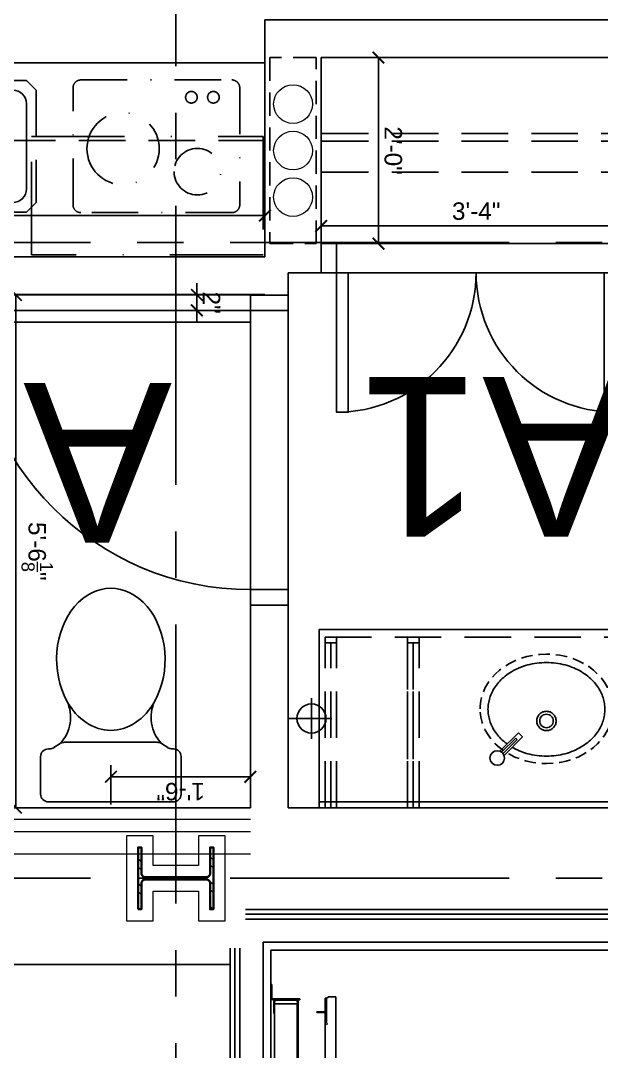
# Model space of a CAD drawing. Header units: inches. Extents: x 12000 to 16048, y 0 to 3185.
# Drawn here: x 13875 to 13949.9, y 1426.9 to 1559.9 of the extents above; entities that cross this region are included whole.
import ezdxf

# ---------------------------------------------------------------- set-up
doc = ezdxf.new("R2010")
doc.units = ezdxf.units.IN
doc.header["$LTSCALE"] = 48
doc.header["$MEASUREMENT"] = 0
for name, pattern in [('CENTER2', [1.125, 0.75, -0.125, 0.125, -0.125]), ('DASHDOT2', [0.5, 0.25, -0.125, 0, -0.125]), ('HIDDEN', [0.375, 0.25, -0.125]), ('HIDDEN2', [0.1875, 0.125, -0.0625])]:
    doc.linetypes.add(name, pattern=pattern)
for name, color, linetype in [('_0_Objects', 8, 'Continuous'), ('A-Door', 8, 'Continuous'), ('A-Door-Head', 8, 'Continuous'), ('A-Eqpm-NIC', 8, 'DASHDOT2'), ('A-Flor-Case', 8, 'Continuous'), ('A-Flor-Case-Hidden', 8, 'HIDDEN2'), ('A-Flor-Evtr', 8, 'Continuous'), ('A-Flor-Outline', 8, 'Continuous'), ('A-Flor-Ovhd', 8, 'HIDDEN2'), ('A-Flor-Pfix', 8, 'Continuous'), ('A-Flor-Soffit', 8, 'HIDDEN2'), ('A-Flor-Wall Mtd Fixture', 8, 'Continuous'), ('A-Grid(3-32)', 8, 'CENTER2'), ('A-HVAC', 8, 'HIDDEN2'), ('A-Wall-Full', 8, 'Continuous'), ('A-Wall-Hatch Interior', 8, 'Continuous')]:
    doc.layers.add(name, color=color, linetype=linetype)
for name, color, linetype, lineweight in [('A-Detl-Hatch', 8, 'Continuous', 18), ('S-Detl-Hatch', 8, 'Continuous', 18), ('S-Detl-Wide', 8, 'Continuous', 35)]:
    doc.layers.add(name, color=color, linetype=linetype, lineweight=lineweight)
doc.layers.add('G-Anno-Nplt', color=8, linetype='Continuous', lineweight=18, plot=False)
doc.layers.add('G-Anno-View', color=8, linetype='Continuous', lineweight=18, plot=False)
doc.styles.add('G1DIM', font='arial.ttf')
doc.dimstyles.new('Aec-Arch-I-96', dxfattribs={"dimscale": 96, "dimtxt": 0.09375, "dimasz": 0.0625, "dimexe": 0.0625, "dimexo": 0.0625, "dimgap": 0.03125, "dimtad": 1, "dimdec": 3, "dimzin": 3, "dimdsep": 46, "dimlunit": 4, "dimtxsty": 'G1DIM', "dimblk": 'ARCHTICK', "dimcen": 0.09375, "dimclrd": 256, "dimclre": 256, "dimclrt": 256, "dimazin": 2, "dimtfac": 0.75, "dimtdec": 3, "dimtix": 1, "dimtmove": 2, "dimatfit": 2, "dimldrblk": 'OPEN90', "dimfxl": 0.0625, "dimtolj": 1, "dimtzin": 0, "dimarcsym": 0})

# ---------------------------------------------------------------- blocks, each defined once
blk = doc.blocks.new('Otis Elev. Gen 2')
at = {"layer": 'A-Flor-Evtr'}
for p, q in [((-95.97, -74.6), (-95.97, -75.55)), ((-95.97, -74.6), (-5.26, -74.6)), ((-95.97, -75.55), (-95.74, -75.78)), ((-95.78, -75.96), (-95.78, -75.74)), ((-92.61, -75.78), (-92.49, -75.67)), ((-92.49, -75.67), (-92.37, -75.78)), ((-73.39, -75.96), (-95.78, -75.96)), ((-92.61, -75.78), (-95.74, -75.78)), ((-94.04, -77.03), (-94.04, -75.96)), ((-94.04, -77.03), (-93.93, -77.03)), ((-93.93, -77.03), (-93.93, -75.96)), ((-95.71, -82.68), (-95.71, -79.25)), ((-95.71, -79.25), (-95.59, -79.25)), ((-95.59, -79.25), (-95.59, -82.68)), ((-95.52, -79.74), (-95.59, -79.74)), ((-95.52, -79.74), (-95.52, -82.3)), ((-95.32, -79.55), (-95.32, -79.47)), ((-95.32, -79.47), (-73.39, -79.47)), ((-95.32, -79.55), (-95.08, -79.55)), ((-95.08, -79.47), (-95.08, -79.57)), ((-95.08, -79.57), (-95.08, -82.5)), ((-73.39, -79.57), (-95.08, -79.57)), ((-95.59, -79.81), (-95.52, -79.81)), ((-97.56, -82.87), (-97.56, -82.99)), ((-97.56, -82.87), (-95.91, -82.87)), ((-73.39, -82.5), (-95.32, -82.5)), ((-93.82, -82.58), (-95.32, -82.58)), ((-93.82, -82.58), (-93.82, -82.5))]:
    blk.add_line(p, q, dxfattribs=at)
for centre, radius, start, end in [((-95.32, -79.74), 0.276, 90, 180), ((-95.32, -79.74), 0.197, 90, 180), ((-95.32, -82.3), 0.276, 180, 270), ((-95.32, -82.3), 0.197, 180, 270), ((-95.91, -82.68), 0.315, 270, 0), ((-95.91, -82.68), 0.197, 270, 0)]:
    blk.add_arc(centre, radius, start, end, dxfattribs=at)
at = {"layer": 'A-Wall-Full'}
for p, q in [((-102, -82.99), (-102, 13.51)), ((-54, -82.99), (-102, -82.99))]:
    blk.add_line(p, q, dxfattribs=at)
blk = doc.blocks.new('Elev-otis gen2')
at = {"layer": 'A-Wall-Full'}
for points in [[(4, -107), (4, -4)], [(57.25, -109), (9, -109)]]:
    blk.add_lwpolyline(points, dxfattribs=at)
at = {"layer": 'A-Wall-Hatch Interior'}
for p, q in [((4.62, -107), (4.62, -4)), ((8.25, -6.25), (8.25, -104.75)), ((8.25, -104.75), (56.62, -104.75)), ((56.62, -108.38), (9, -108.38))]:
    blk.add_line(p, q, dxfattribs=at)
for points in [[(5.25, -107), (5.25, -4)], [(56, -104.75), (56, -107.75), (9, -107.75)]]:
    blk.add_lwpolyline(points, dxfattribs=at)
blk.add_blockref('Otis Elev. Gen 2', (111.25, -20.76))
blk = doc.blocks.new('2ND FLOOR CORE & SHELL')
at = {"rotation": 270}
blk.add_blockref('Elev-otis gen2', (9995.5, -8592.75), dxfattribs=at)
blk = doc.blocks.new('*U9')
at = {"layer": 'A-Detl-Hatch'}
h = blk.add_hatch(dxfattribs=at)
h.set_pattern_fill('ANSI32', color=256, scale=6, style=0)
h.set_pattern_definition([(45, (0, -4.865), (-1.591, 1.591), []), (45, (1.0607, -4.865), (-1.591, 1.591), [])])
edge = h.paths.add_edge_path()
edge.add_line((3.98, -9.73), (3.98, -9.295))
edge.add_line((3.98, -9.295), (0.645, -9.295))
edge.add_arc((0.645, -8.795), 0.5, 180, 270, ccw=False)
edge.add_line((0.145, -8.795), (0.145, -0.935))
edge.add_arc((0.645, -0.935), 0.5, 90, 180, ccw=False)
edge.add_line((0.645, -0.435), (3.98, -0.435))
edge.add_line((3.98, -0.435), (3.98, 0))
edge.add_line((3.98, 0), (-3.98, 0))
edge.add_line((-3.98, 0), (-3.98, -0.435))
edge.add_line((-3.98, -0.435), (-0.645, -0.435))
edge.add_arc((-0.645, -0.935), 0.5, 0, 90, ccw=False)
edge.add_line((-0.145, -0.935), (-0.145, -8.795))
edge.add_arc((-0.645, -8.795), 0.5, -90, 0, ccw=False)
edge.add_line((-0.645, -9.295), (-3.98, -9.295))
edge.add_line((-3.98, -9.295), (-3.98, -9.73))
edge.add_line((-3.98, -9.73), (3.98, -9.73))
at = {"linetype": 'ByBlock'}
blk.add_lwpolyline([(3.98, -9.73), (3.98, -9.295), (0.645, -9.295, -0.4142136), (0.145, -8.795), (0.145, -0.935, -0.4142136), (0.645, -0.435), (3.98, -0.435), (3.98, 0), (-3.98, 0), (-3.98, -0.435), (-0.645, -0.435, -0.4142136), (-0.145, -0.935), (-0.145, -8.795, -0.4142136), (-0.645, -9.295), (-3.98, -9.295), (-3.98, -9.73)], format="xyb", close=True, dxfattribs=at)
blk = doc.blocks.new('W10X33')
at = {"layer": 'S-Detl-Hatch'}
blk.add_lwpolyline([(13773.28, -7309.78), (13773.28, -7306.34), (13769.45, -7306.34), (13769.45, -7300.48), (13773.28, -7300.48), (13773.28, -7297.05), (13762.32, -7297.05), (13762.32, -7300.48), (13766.16, -7300.48), (13766.16, -7306.34), (13762.32, -7306.34), (13762.32, -7309.78)], close=True, dxfattribs=at)
at = {"layer": 'S-Detl-Wide'}
blk.add_blockref('*U9', (13767.8, -7298.55), dxfattribs=at)
blk = doc.blocks.new('2ND FLOOR - STRUCTURAL GRID')
at = {"layer": 'A-Grid(3-32)'}
for p, q in [((9879.5, -7426.01), (9879.5, -9409.77)), ((8104.5, -8510.75), (11912.5, -8510.75)), ((8104.5, -8592.75), (11912.5, -8592.75))]:
    blk.add_line(p, q, dxfattribs=at)
at = {"rotation": 270}
blk.add_blockref('W10X33', (17182.91, 5175.05), dxfattribs=at)
blk = doc.blocks.new('Plumbing Chase')
at = {"layer": 'A-Flor-Outline', "linetype": 'HIDDEN2', "ltscale": 0.5}
blk.add_lwpolyline([(0.625, 0), (6.625, 0), (6.625, 24), (0.625, 24)], close=True, dxfattribs=at)
at = {"layer": 'G-Anno-Nplt'}
for centre in [(3.625, 18), (3.625, 12), (3.625, 6)]:
    blk.add_circle(centre, 2.5, dxfattribs=at)
blk = doc.blocks.new('18in door')
blk.add_lwpolyline([(0, 0), (1.5, 0), (1.5, 18), (0, 18)], close=True)
blk.add_arc((0, 0), 18, 0, 90)
blk = doc.blocks.new('Single 12x6 HVAC Shaft')
at = {"layer": 'A-Flor-Outline'}
blk.add_lwpolyline([(3.75, 17.75), (11.75, 17.75), (11.75, 3.75), (3.75, 3.75)], close=True, dxfattribs=at)
at = {"layer": 'A-HVAC'}
for p, q in [((4.75, 16.75), (10.75, 4.75)), ((4.75, 4.75), (10.75, 16.75))]:
    blk.add_line(p, q, dxfattribs=at)
blk.add_lwpolyline([(4.75, 16.75), (10.75, 16.75), (10.75, 4.75), (4.75, 4.75)], close=True, dxfattribs=at)
at = {"layer": 'A-Wall-Full'}
for points in [[(0, 21.5), (15.5, 21.5), (15.5, 0), (0, 0)], [(2.75, 18.75), (12.75, 18.75), (12.75, 2.75), (2.75, 2.75)]]:
    blk.add_lwpolyline(points, close=True, dxfattribs=at)
blk = doc.blocks.new('wall sconce')
for p, q in [((2, -2.625), (2, 2.625)), ((-1, 0), (4.625, 0))]:
    blk.add_line(p, q)
blk.add_circle((2, 0), 1.875)
blk = doc.blocks.new('sink1915rear')
for p, q in [((-6, -4.54), (-3.61, -6.94)), ((-5.78, -4.41), (-3.96, -6.23)), ((-5.6, -4.24), (-3.78, -6.05)), ((-5.47, -4.01), (-3.08, -6.41)), ((-3.96, -6.23), (-3.78, -6.05)), ((-3.61, -6.94), (-3.08, -6.41))]:
    blk.add_line(p, q)
blk.add_circle((-6.35, -3.67), 0.938)
for points, knots in [([(0, -3.91), (-0.41, -3.93), (-1.23, -3.96), (-2.41, -4.2), (-3.48, -4.57), (-4.13, -4.89), (-4.43, -5.06)], [0, 0, 0, 0, 1.238365, 2.448444, 3.606048, 4.621257, 4.621257, 4.621257, 4.621257]), ([(-5.07, -5.48), (-5.16, -5.54), (-5.5, -5.8), (-6.03, -6.29), (-6.6, -6.99), (-7.03, -7.71), (-7.32, -8.45), (-7.5, -9.2), (-7.56, -9.95), (-7.5, -10.7), (-7.32, -11.45), (-7.03, -12.19), (-6.6, -12.91), (-6.03, -13.61), (-5.33, -14.26), (-4.48, -14.84), (-3.5, -15.33), (-2.41, -15.7), (-1.23, -15.95), (-0.41, -15.98), (0, -15.99)], [5.387657, 5.387657, 5.387657, 5.387657, 5.72094, 6.671915, 7.55893, 8.391939, 9.182354, 9.943851, 10.690053, 11.436458, 12.198524, 12.989815, 13.823917, 14.712127, 15.664288, 16.687236, 17.780855, 18.938437, 20.147416, 21.38303, 21.38303, 21.38303, 21.38303])]:
    blk.add_open_spline(points, degree=3, knots=knots)
for points in [[(0, -3.91), (1.24, -3.99), (2.42, -4.23), (3.52, -4.61), (4.49, -5.1), (5.33, -5.68), (6.03, -6.32), (6.59, -7.01), (7.01, -7.73), (7.31, -8.46), (7.48, -9.21), (7.54, -9.95), (7.48, -10.69), (7.31, -11.44), (7.01, -12.17), (6.59, -12.89), (6.03, -13.58), (5.33, -14.22), (4.49, -14.81), (3.51, -15.3), (2.42, -15.67), (1.23, -15.91), (0, -15.99)], [(0, -9.7), (-0.48, -9.61), (-0.88, -9.34), (-1.15, -8.93), (-1.25, -8.45), (-1.15, -7.97), (-0.88, -7.57), (-0.48, -7.3), (0, -7.2)], [(0, -7.58), (-0.33, -7.64), (-0.62, -7.83), (-0.81, -8.12), (-0.87, -8.45), (-0.81, -8.79), (-0.62, -9.07), (-0.33, -9.26), (0, -9.33)], [(0, -9.7), (0.48, -9.61), (0.88, -9.34), (1.15, -8.93), (1.25, -8.45), (1.15, -7.97), (0.88, -7.57), (0.48, -7.3), (0, -7.2)], [(0, -7.58), (0.33, -7.64), (0.62, -7.83), (0.81, -8.12), (0.88, -8.45), (0.81, -8.79), (0.62, -9.07), (0.33, -9.26), (0, -9.33)]]:
    blk.add_spline(points, degree=3)
at = {"layer": 'A-Flor-Case-Hidden', "linetype": 'HIDDEN2', "ltscale": 0.25, "extrusion": (0, 0, -1)}
blk.add_ellipse((0, -10.01), major_axis=(-8.56, 0), ratio=0.824818, dxfattribs=at)
blk = doc.blocks.new('41in Std Vanity')
at = {"layer": 'A-Flor-Case'}
for p, q in [((23, 52), (0, 52)), ((0.75, 4), (0.75, 52)), ((23, 4), (23, 52)), ((23, 4), (0, 4))]:
    blk.add_line(p, q, dxfattribs=at)
at = {"layer": 'A-Flor-Case-Hidden'}
for p, q in [((0, 51.25), (22, 51.25)), ((22, 4.75), (22, 51.125)), ((0, 50.5), (21.25, 50.5)), ((0, 49.75), (21.25, 49.75)), ((0, 16.875), (21.25, 16.875)), ((0, 16.125), (21.25, 16.125)), ((21.25, 16.125), (0.75, 16.125)), ((0, 15.375), (22, 15.375)), ((21.25, 15.375), (0.75, 15.375)), ((0, 6.25), (21.25, 6.25)), ((0, 5.5), (21.25, 5.5)), ((0, 4.75), (22, 4.75))]:
    blk.add_line(p, q, dxfattribs=at)
for points in [[(21.25, 49.75), (22, 49.75), (22, 51.25), (21.25, 51.25)], [(21.25, 16.875), (22, 16.875), (22, 15.375), (21.25, 15.375)], [(21.25, 6.25), (22, 6.25), (22, 4.75), (21.25, 4.75)]]:
    blk.add_lwpolyline(points, close=True, dxfattribs=at)
at = {"layer": 'A-Wall-Full'}
for p, q in [((0, 0), (0, 56)), ((0, 56), (23, 56)), ((23, 0), (0, 0))]:
    blk.add_line(p, q, dxfattribs=at)
at = {"layer": 'A-Flor-Pfix', "rotation": 90}
blk.add_blockref('sink1915rear', (2.736, 33.312), dxfattribs=at)
at = {"layer": 'A-Flor-Wall Mtd Fixture', "xscale": -1, "rotation": 90}
blk.add_blockref('wall sconce', (11.5, 55), dxfattribs=at)
at = {"layer": 'A-Flor-Wall Mtd Fixture', "rotation": 90}
blk.add_blockref('wall sconce', (11.5, 1), dxfattribs=at)
blk = doc.blocks.new('_ArchTick')
at = {"linetype": 'ByBlock', "const_width": 0.15}
blk.add_lwpolyline([(-0.5, -0.5), (0.5, 0.5)], dxfattribs=at)
blk = doc.blocks.new('*D139')
at = {"layer": 'Defpoints', "transparency": 16777216}
for p in [(-44.25, -73.66), (-4.25, -73.66), (-4.25, -75.03)]:
    blk.add_point(p, dxfattribs=at)
at = {"layer": 'G-Anno-Nplt', "lineweight": -2, "transparency": 16777216}
for p, q in [((-44.25, -75.03), (-4.25, -75.03)), ((-44.25, -75.16), (-44.25, -76.53)), ((-4.25, -75.16), (-4.25, -76.53))]:
    blk.add_line(p, q, dxfattribs=at)
at = {"layer": 'G-Anno-Nplt', "lineweight": -2, "transparency": 16777216, "xscale": 1.5, "yscale": 1.5, "zscale": 1.5, "rotation": 180}
blk.add_blockref('_ArchTick', (-44.25, -75.03), dxfattribs=at)
at = {"layer": 'G-Anno-Nplt', "lineweight": -2, "transparency": 16777216, "xscale": 1.5, "yscale": 1.5, "zscale": 1.5}
blk.add_blockref('_ArchTick', (-4.25, -75.03), dxfattribs=at)
at = {"layer": 'G-Anno-Nplt', "transparency": 16777216, "insert": (-24.25, -76.93), "char_height": 2.25, "attachment_point": 5, "rotation": 180, "style": 'G1DIM'}
blk.add_mtext('\\A1;3\'-4"', dxfattribs=at)
blk = doc.blocks.new('_Open90')
at = {"linetype": 'ByBlock', "lineweight": -2}
for p, q in [((0, 0), (-1, 0)), ((-0.5, 0.5), (0, 0)), ((0, 0), (-0.5, -0.5))]:
    blk.add_line(p, q, dxfattribs=at)
blk = doc.blocks.new('*D140')
at = {"layer": 'Defpoints', "transparency": 16777216}
for p in [(-11.64, -72.75), (-10.4, -72.75), (-10.4, -96.75)]:
    blk.add_point(p, dxfattribs=at)
at = {"layer": 'G-Anno-Nplt', "lineweight": -2, "transparency": 16777216}
for p, q in [((-11.9, -72.75), (-13.14, -72.75)), ((-11.64, -96.75), (-11.64, -72.75)), ((-11.9, -96.75), (-13.14, -96.75))]:
    blk.add_line(p, q, dxfattribs=at)
at = {"layer": 'G-Anno-Nplt', "lineweight": -2, "transparency": 16777216, "xscale": 1.5, "yscale": 1.5, "zscale": 1.5}
for p, rotation in [((-11.64, -72.75), 90), ((-11.64, -96.75), 270)]:
    blk.add_blockref('_ArchTick', p, dxfattribs=dict(at, rotation=rotation))
at = {"layer": 'G-Anno-Nplt', "transparency": 16777216, "insert": (-13.54, -84.75), "char_height": 2.25, "attachment_point": 5, "rotation": 90, "style": 'G1DIM'}
blk.add_mtext('\\A1;2\'-0"', dxfattribs=at)
blk = doc.blocks.new('*D109')
at = {"layer": 'Defpoints', "transparency": 16777216}
for p in [(-78, -4.88), (0, -4.88), (0, -10.2)]:
    blk.add_point(p, dxfattribs=at)
at = {"layer": 'G-Anno-Nplt', "lineweight": -2, "transparency": 16777216}
for p, q in [((-78, -6.38), (-78, -11.7)), ((0, -6.38), (0, -11.7)), ((-78, -10.2), (0, -10.2))]:
    blk.add_line(p, q, dxfattribs=at)
at = {"layer": 'G-Anno-Nplt', "lineweight": -2, "transparency": 16777216, "xscale": 1.5, "yscale": 1.5, "zscale": 1.5, "rotation": 180}
blk.add_blockref('_ArchTick', (-78, -10.2), dxfattribs=at)
at = {"layer": 'G-Anno-Nplt', "lineweight": -2, "transparency": 16777216, "xscale": 1.5, "yscale": 1.5, "zscale": 1.5}
blk.add_blockref('_ArchTick', (0, -10.2), dxfattribs=at)
at = {"layer": 'G-Anno-Nplt', "transparency": 16777216, "insert": (-39, -8.3), "char_height": 2.25, "attachment_point": 5, "style": 'G1DIM'}
blk.add_mtext('\\A1;6\'-6"', dxfattribs=at)
blk = doc.blocks.new('kitchen faucet')
for p, q in [((0.93, 0.38), (8.38, 0.38)), ((1, 0.12), (4, 0.12)), ((4, -0.12), (4, 0.12)), ((0.93, -0.38), (8.38, -0.38)), ((1, -0.12), (4, -0.12))]:
    blk.add_line(p, q)
blk.add_circle((0, 0), 1)
blk.add_arc((8.38, 0), 0.375, 270, 90)
blk = doc.blocks.new('kitchen sink')
blk.add_lwpolyline([(-14.94, -6.97, 0.143329), (-14, -7.25), (-3, -7.25, 0.414214), (-1.25, -5.5), (-1.25, 5.5, 0.414214), (-3, 7.25), (-14, 7.25, 0.414214), (-15.75, 5.5), (-15.75, -5.5, 0.143329), (-15.47, -6.44, 0.143329)], format="xyb")
blk.add_circle((-10.75, 0), 1.5)
at = {"layer": 'A-Flor-Case-Hidden'}
for p, q in [((-15.75, 8.5), (-17, 7.25)), ((-1.25, 8.5), (0, 7.25)), ((-16.64, -7.61), (-17, -7.25)), ((-1.25, -8.5), (0, -7.25)), ((-15.75, -8.5), (-16.11, -8.14))]:
    blk.add_line(p, q, dxfattribs=at)
for points in [[(-1.25, 8.5), (-15.75, 8.5)], [(-17, 7.25), (-17, -7.25)], [(0, -7.25), (0, 7.25)], [(-15.75, -8.5), (-1.25, -8.5)]]:
    blk.add_lwpolyline(points, dxfattribs=at)
at = {"rotation": 45.00000000000001}
blk.add_blockref('kitchen faucet', (-17.38, -8.88), dxfattribs=at)
blk = doc.blocks.new('cooktop')
at = {"ltscale": 0.5}
blk.add_lwpolyline([(-7.56, -21.5), (7.56, -21.5, 0.414214), (8.56, -20.5), (8.56, -1, 0.414214), (7.56, 0), (-7.56, 0, 0.414214), (-8.56, -1), (-8.56, -20.5, 0.414214)], format="xyb", close=True, dxfattribs=at)
for centre, radius in [((-3.27, -5.47), 3), ((6.32, -3.4), 0.75), ((6.32, -6.24), 0.75), ((-0.31, -15.05), 4.66)]:
    blk.add_circle(centre, radius, dxfattribs=at)
blk = doc.blocks.new('36in door')
blk.add_lwpolyline([(-1.5, -36), (0, -36), (0, 0), (-1.5, 0)], close=True)
blk.add_arc((0, 0), 36, 180, 270)
blk = doc.blocks.new('Toiliet American Std Cadet Pro')
for p, q in [((0, 8.06), (0, -8.06)), ((5.84, 9.06), (1, 9.06)), ((6.84, 7.9), (6.84, 8.06)), ((7.53, 6.52), (7, 7.36)), ((7.69, -5.98), (7.69, 5.98)), ((7, -7.36), (7.53, -6.52)), ((6.84, -8.06), (6.84, -7.9)), ((1, -9.06), (5.84, -9.06))]:
    blk.add_line(p, q)
for centre, radius, start, end in [((1, 8.06), 1, 90, 180), ((5.84, 8.06), 1, 0, 90), ((7.84, 7.9), 1, 180, 212.4157), ((6.69, 5.98), 1, 0, 32.4157), ((10.89, 10.1), 4.91, 226.8784, 295.5831), ((10.89, -10.1), 4.91, 64.417, 133.1217), ((6.69, -5.98), 1, 327.5844, 0), ((7.84, -7.9), 1, 147.5844, 180), ((1, -8.06), 1, 180, 270), ((5.84, -8.06), 1, 270, 0)]:
    blk.add_arc(centre, radius, start, end)
for start_param, end_param in [(4.086017, 8.480354), (2.197169, 4.086017)]:
    blk.add_ellipse((18.39, 0), major_axis=(9.17, 0), ratio=0.762999, start_param=start_param, end_param=end_param)
blk = doc.blocks.new('*D98')
at = {"layer": 'Defpoints', "transparency": 16777216}
for p in [(-42.8, 6.14), (-45.88, -60), (-43.26, -60)]:
    blk.add_point(p, dxfattribs=at)
at = {"layer": 'G-Anno-Nplt', "lineweight": -2, "transparency": 16777216}
for p, q in [((-44.3, 6.14), (-47.38, 6.14)), ((-45.88, 6.14), (-45.88, -60)), ((-44.76, -60), (-47.38, -60))]:
    blk.add_line(p, q, dxfattribs=at)
at = {"layer": 'G-Anno-Nplt', "lineweight": -2, "transparency": 16777216, "xscale": 1.5, "yscale": 1.5, "zscale": 1.5}
for p, rotation in [((-45.88, 6.14), 90), ((-45.88, -60), 270)]:
    blk.add_blockref('_ArchTick', p, dxfattribs=dict(at, rotation=rotation))
at = {"layer": 'G-Anno-Nplt', "transparency": 16777216, "insert": (-48.63, -26.93), "char_height": 2.25, "attachment_point": 5, "rotation": 90, "style": 'G1DIM'}
blk.add_mtext('\\A1;5\'-6{\\H0.750000x;\\S1/8;}"', dxfattribs=at)
blk = doc.blocks.new('*D130')
at = {"layer": 'Defpoints', "transparency": 16777216}
for p in [(-58.12, 7.25), (-76.12, 6.5), (-76.12, 2.15)]:
    blk.add_point(p, dxfattribs=at)
at = {"layer": 'G-Anno-Nplt', "lineweight": -2, "transparency": 16777216}
for p, q in [((-58.12, 5.75), (-58.12, 0.65)), ((-76.12, 5), (-76.12, 0.65)), ((-58.12, 2.15), (-76.12, 2.15))]:
    blk.add_line(p, q, dxfattribs=at)
at = {"layer": 'G-Anno-Nplt', "lineweight": -2, "transparency": 16777216, "xscale": 1.5, "yscale": 1.5, "zscale": 1.5, "rotation": 180}
blk.add_blockref('_ArchTick', (-76.12, 2.15), dxfattribs=at)
at = {"layer": 'G-Anno-Nplt', "lineweight": -2, "transparency": 16777216, "xscale": 1.5, "yscale": 1.5, "zscale": 1.5}
blk.add_blockref('_ArchTick', (-58.12, 2.15), dxfattribs=at)
at = {"layer": 'G-Anno-Nplt', "transparency": 16777216, "insert": (-67.12, 4.05), "char_height": 2.25, "attachment_point": 5, "style": 'G1DIM'}
blk.add_mtext('\\A1;1\'-6"', dxfattribs=at)
blk = doc.blocks.new('*D132')
at = {"layer": 'Defpoints', "transparency": 16777216}
for p in [(-76.12, -58), (-76.12, -60), (-69.22, -60)]:
    blk.add_point(p, dxfattribs=at)
at = {"layer": 'G-Anno-Nplt', "lineweight": -2, "transparency": 16777216}
for p, q in [((-69.22, -58), (-69.22, -56.5)), ((-74.62, -58), (-67.72, -58)), ((-69.22, -58), (-69.22, -60)), ((-74.62, -60), (-67.72, -60)), ((-69.22, -60), (-69.22, -61.5))]:
    blk.add_line(p, q, dxfattribs=at)
at = {"layer": 'G-Anno-Nplt', "lineweight": -2, "transparency": 16777216, "xscale": 1.5, "yscale": 1.5, "zscale": 1.5}
for p, rotation in [((-69.22, -58), 270), ((-69.22, -60), 90)]:
    blk.add_blockref('_ArchTick', p, dxfattribs=dict(at, rotation=rotation))
at = {"layer": 'G-Anno-Nplt', "transparency": 16777216, "insert": (-71.1, -59), "char_height": 2.25, "attachment_point": 5, "rotation": 90, "style": 'G1DIM'}
blk.add_mtext('\\A1;2"', dxfattribs=at)
blk = doc.blocks.new('linen elev lobby vending')
at = {"layer": 'A-Wall-Full'}
blk.add_line((0, 216.38), (-79.5, 216.38), dxfattribs=at)
blk = doc.blocks.new('Studio Vanity and Closet Typ')
at = {"layer": 'A-Door'}
for points in [[(-42.2386, -69), (-42.2386, -72.75), (-44.2386, -72.75), (-44.2386, -69)], [(-6.2386, -69), (-6.2386, -72.75), (-4.2386, -72.75), (-4.2386, -69)]]:
    blk.add_lwpolyline(points, close=True, dxfattribs=at)
at = {"layer": 'A-Door-Head'}
blk.add_lwpolyline([(-42.2386, -69), (-42.2386, -72.75), (-6.2386, -72.75), (-6.2386, -69)], close=True, dxfattribs=at)
at = {"layer": 'A-Flor-Ovhd'}
for p, q in [((-4.375, -81.955), (-44.25, -81.955)), ((-4.375, -85.955), (-44.25, -85.955)), ((-4.375, -86.955), (-44.25, -86.955))]:
    blk.add_line(p, q, dxfattribs=at)
at = {"layer": 'A-Flor-Soffit'}
blk.add_line((-59.75, -23), (-59.75, -69), dxfattribs=at)
at = {"layer": 'A-Wall-Full'}
for p, q in [((-56, 0), (-56, -23)), ((0, 0), (0, -23)), ((-56, -23), (-59.75, -23)), ((-42.25, -69), (-59.75, -69)), ((-59.75, -101.625), (-59.75, -69)), ((-42.25, -69), (-42.25, -72.75)), ((0, -69), (-6.25, -69)), ((-6.25, -69), (-6.25, -72.75)), ((-44.25, -80.125), (-44.25, -72.75)), ((-44.25, -72.75), (-42.25, -72.75)), ((-4.25, -72.75), (-6.25, -72.75)), ((-4.25, -72.75), (-4.25, -96.75)), ((-4.25, -96.75), (-44.25, -96.75)), ((3, -101.625), (-59.75, -101.625))]:
    blk.add_line(p, q, dxfattribs=at)
at = {"xscale": -1, "rotation": 90}
blk.add_blockref('41in Std Vanity', (0, 0), dxfattribs=at)
for name, p in [('Plumbing Chase', (-4.25, -96.75)), ('Single 12x6 HVAC Shaft', (-59.75, -101.625))]:
    blk.add_blockref(name, p)
at = {"layer": 'A-Door'}
blk.add_blockref('18in door', (-42.2386, -69), dxfattribs=at)
at = {"layer": 'A-Door', "xscale": -1}
blk.add_blockref('18in door', (-6.2386, -69), dxfattribs=at)
at = {"layer": 'G-Anno-View', "insert": (-44.2161, -34.9487), "char_height": 20.58111, "width": 161.68767, "attachment_point": 1, "style": 'G1DIM'}
blk.add_mtext('A1', dxfattribs=at)
at = {"layer": 'G-Anno-Nplt'}
dim = blk.add_linear_dim(base=(-11.64, -72.75), p1=(-10.398, -96.75), p2=(-10.398, -72.75), angle=90, dimstyle='Aec-Arch-I-96', override={"dimscale": 24, "dimsah": 1, "dimclrt": 256}, dxfattribs=at)
dim.commit()
dim.dimension.update_dxf_attribs({"geometry": '*D140', "text_midpoint": (-13.5388, -84.75)})
dim = blk.add_linear_dim(base=(-4.25, -75.0334), p1=(-44.25, -73.6618), p2=(-4.25, -73.6618), dimstyle='Aec-Arch-I-96', override={"dimscale": 24, "dimsah": 1, "dimclrt": 256}, dxfattribs=at)
dim.commit()
dim.dimension.update_dxf_attribs({"geometry": '*D139', "text_midpoint": (-24.25, -76.933)})
blk = doc.blocks.new('Studio Kitchen 1')
at = {"layer": 'A-Eqpm-NIC'}
blk.add_lwpolyline([(-47.875, -5.125), (-47.875, -20.375), (-77.75, -20.375), (-77.75, -5.125)], close=True, dxfattribs=at)
at = {"layer": 'A-Flor-Case'}
blk.add_line((-78, -29.875), (0, -29.875), dxfattribs=at)
at = {"layer": 'A-Flor-Ovhd'}
blk.add_line((0, -19.875), (-77.75, -19.875), dxfattribs=at)
at = {"layer": 'A-Wall-Full'}
for p, q in [((-78, -4.875), (0, -4.875)), ((-78, -30.125), (-78, -4.875))]:
    blk.add_line(p, q, dxfattribs=at)
at = {"layer": 'G-Anno-Nplt'}
blk.add_line((-78, 0), (0, 0), dxfattribs=at)
at = {"layer": 'A-Eqpm-NIC', "extrusion": (0, 0, -1), "zscale": -1, "rotation": 270}
blk.add_blockref('cooktop', (74.75, -19.125), dxfattribs=at)
at = {"layer": 'A-Flor-Pfix', "extrusion": (0, 0, -1), "zscale": -1, "rotation": 270}
blk.add_blockref('kitchen sink', (40, -27.625), dxfattribs=at)
at = {"layer": 'G-Anno-Nplt'}
dim = blk.add_linear_dim(base=(0, -10.198), p1=(-78, -4.875), p2=(0, -4.875), dimstyle='Aec-Arch-I-96', override={"dimscale": 24, "dimsah": 1, "dimclrt": 256}, dxfattribs=at)
dim.commit()
dim.dimension.update_dxf_attribs({"geometry": '*D109', "text_midpoint": (-39, -8.2992)})
blk = doc.blocks.new('Studio Bath 2')
at = {"layer": 'A-Door'}
for points in [[(-81, -21.9817), (-81, -19.9817), (-76.125, -19.9817), (-76.125, -21.9817)], [(-81, -59.9817), (-81, -57.9817), (-76.125, -57.9817), (-76.125, -59.9817)]]:
    blk.add_lwpolyline(points, close=True, dxfattribs=at)
at = {"layer": 'A-Door-Head'}
blk.add_lwpolyline([(-81, -21.9817), (-81, -57.9817), (-76.125, -57.9817), (-76.125, -21.9817)], close=True, dxfattribs=at)
at = {"layer": 'A-Wall-Full'}
for p, q in [((-81, -22), (-81, 6.145)), ((-76.125, -22), (-76.125, 6.145)), ((-76.125, 6.145), (-36, 6.145)), ((-76.125, 6.145), (-36, 6.145)), ((-81, -22), (-76.125, -22)), ((-81, -58), (-81, -62.855)), ((-76.125, -58), (-81, -58)), ((-76.125, -58), (-76.125, -60)), ((-76.125, -58), (-76.125, -60)), ((-76.125, -60), (0, -60))]:
    blk.add_line(p, q, dxfattribs=at)
at = {"layer": 'G-Anno-Nplt'}
for p, q in [((-76.125, 12.145), (-36, 12.145)), ((-76.125, 9.27), (-36, 9.27)), ((-76.125, 7.645), (-36, 7.645))]:
    blk.add_line(p, q, dxfattribs=at)
at = {"layer": 'A-Door', "xscale": -1, "rotation": 90}
blk.add_blockref('36in door', (-76.125, -57.9817), dxfattribs=at)
at = {"layer": 'A-Flor-Pfix', "xscale": -1, "rotation": 90}
blk.add_blockref('Toiliet American Std Cadet Pro', (-58.125, 5.395), dxfattribs=at)
at = {"layer": 'G-Anno-View', "insert": (-66.0088, -28.0427), "char_height": 20.5811, "width": 161.68767, "attachment_point": 1, "style": 'G1DIM'}
blk.add_mtext('A', dxfattribs=at)
at = {"layer": 'G-Anno-Nplt'}
dim = blk.add_linear_dim(base=(-76.125, 2.1463), p1=(-58.125, 7.25), p2=(-76.125, 6.5015), dimstyle='Aec-Arch-I-96', override={"dimscale": 24, "dimsah": 1, "dimclrt": 256}, dxfattribs=at)
dim.commit()
dim.dimension.update_dxf_attribs({"geometry": '*D130', "text_midpoint": (-67.125, 4.0451)})
for base, p1, p2, picture, middle in [((-45.8755, -60), (-42.7983, 6.145), (-43.263, -60), '*D98', (-48.6347, -26.9275)), ((-69.2224, -60), (-76.125, -58), (-76.125, -60), '*D132', (-71.102, -59))]:
    dim = blk.add_linear_dim(base=base, p1=p1, p2=p2, angle=90, dimstyle='Aec-Arch-I-96', override={"dimscale": 24, "dimsah": 1, "dimclrt": 256}, dxfattribs=at)
    dim.commit()
    dim.dimension.update_dxf_attribs({"geometry": picture, "text_midpoint": middle})
blk = doc.blocks.new('King Studio 1 -41')
at = {"layer": 'A-Wall-Full'}
blk.add_line((110.73, 84.5), (105.16, 84.5), dxfattribs=at)
at = {"xscale": -1, "rotation": 90}
for name, p in [('Studio Vanity and Closet Typ', (9.11, 87.5)), ('Studio Bath 2', (15.25, 6.5)), ('Studio Kitchen 1', (75.29, 6.5))]:
    blk.add_blockref(name, p, dxfattribs=at)

msp = doc.modelspace()

# ---------------------------------------------------------------- block references
at = {"layer": '_0_Objects', "linetype": 'HIDDEN'}
msp.add_blockref('2ND FLOOR - STRUCTURAL GRID', (4015.5006, 10042.0072), dxfattribs=at)
at = {"layer": '_0_Objects'}
for name, p in [('2ND FLOOR CORE & SHELL', (4015.5006, 10042.0072)), ('linen elev lobby vending', (13902, 1221.7572))]:
    msp.add_blockref(name, p, dxfattribs=at)
at = {"layer": '_0_Objects', "xscale": -1, "rotation": 270}
msp.add_blockref('King Studio 1 -41', (13822, 1449.2572), dxfattribs=at)

doc.saveas('drawing.dxf')
